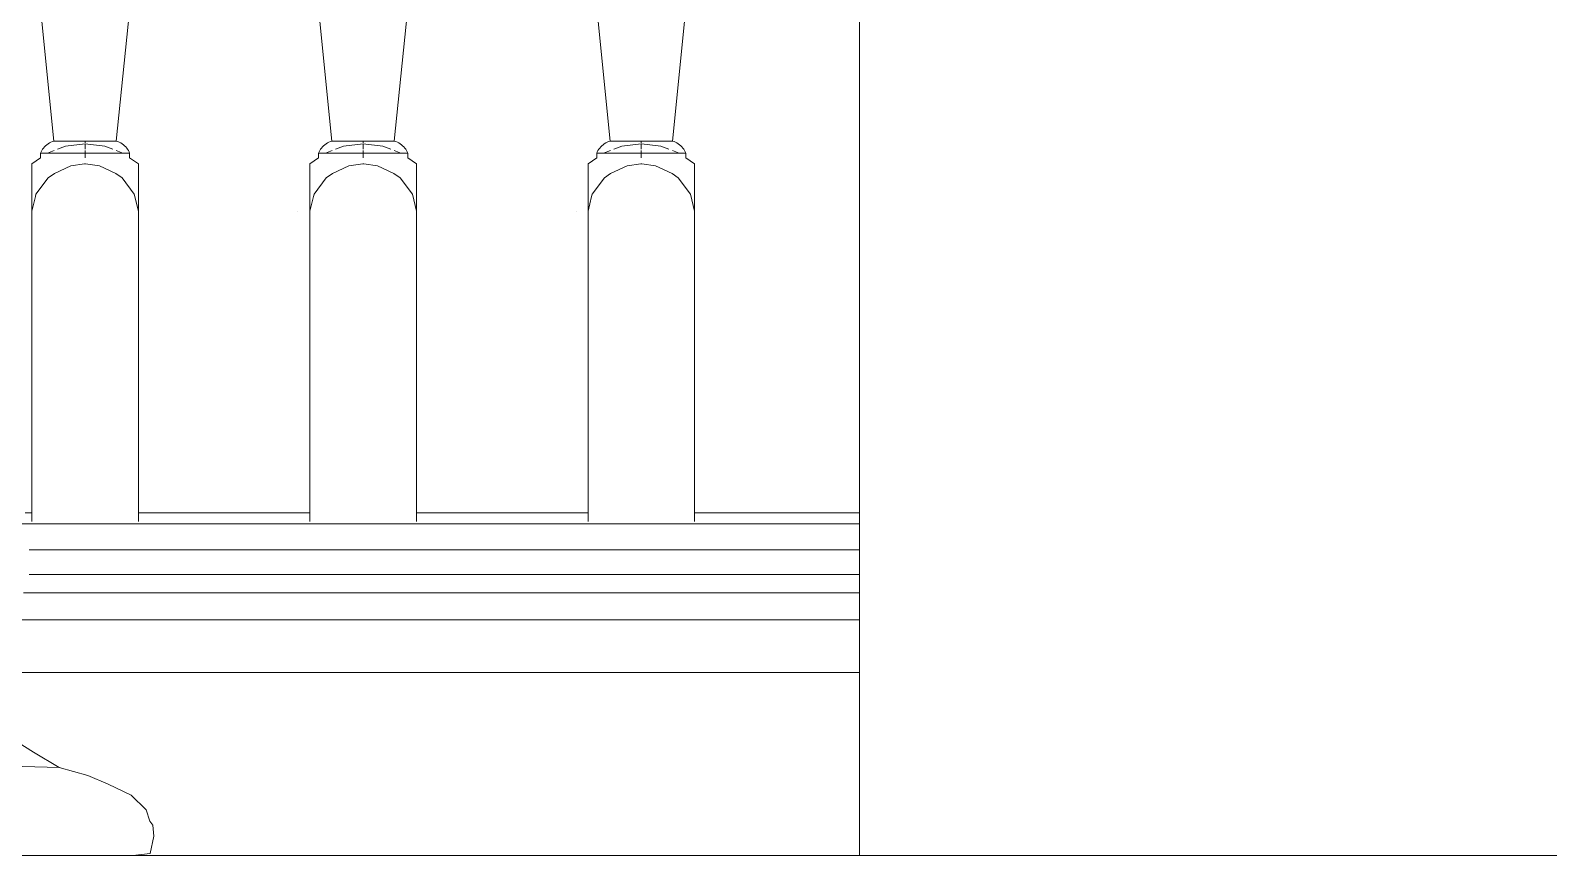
# Model space of a CAD drawing. Header units: inches. Extents: x 16.2 to 49.2, y 7.1 to 20.7.
# Drawn here: x 39.271 to 40.248, y 15.5 to 16.032 of the extents above; entities that cross this region are included whole.
import ezdxf

# ---------------------------------------------------------------- set-up
doc = ezdxf.new("R2010")
doc.units = ezdxf.units.IN
doc.header["$MEASUREMENT"] = 0
doc.layers.add('0inne_gulv', color=252, linetype='Continuous', lineweight=13)

# ---------------------------------------------------------------- blocks, each defined once
blk = doc.blocks.new('DEREK SMALL HOUSE rs')
for p, q in [((-6.36657, -1.18567), (-6.36657, -1.89549)), ((-6.88544, -1.65628), (-6.89797, -1.53227)), ((-6.8453, -1.65628), (-6.83277, -1.53227)), ((-6.70634, -1.65628), (-6.71888, -1.53227)), ((-6.66621, -1.65628), (-6.65368, -1.53227)), ((-6.52719, -1.65628), (-6.53973, -1.53227)), ((-6.48706, -1.65628), (-6.47453, -1.53227)), ((-6.89328, -1.66238), (-6.89276, -1.66155)), ((-6.89276, -1.66155), (-6.89218, -1.66075)), ((-6.89218, -1.66075), (-6.89152, -1.66)), ((-6.89152, -1.66), (-6.89081, -1.65929)), ((-6.89081, -1.65929), (-6.89003, -1.65864)), ((-6.89003, -1.65864), (-6.8892, -1.65804)), ((-6.8892, -1.65804), (-6.88832, -1.6575)), ((-6.88832, -1.6575), (-6.8874, -1.65703)), ((-6.8874, -1.65703), (-6.88643, -1.65662)), ((-6.88643, -1.65662), (-6.88544, -1.65628)), ((-6.88544, -1.65628), (-6.8453, -1.65628)), ((-6.87794, -1.65963), (-6.88309, -1.66155)), ((-6.86538, -1.65814), (-6.87794, -1.65963)), ((-6.86537, -1.65628), (-6.86537, -1.6575)), ((-6.86537, -1.65628), (-6.86537, -1.6575)), ((-6.86537, -1.65804), (-6.86537, -1.65814)), ((-6.86537, -1.65804), (-6.86537, -1.65814)), ((-6.86537, -1.65814), (-6.86537, -1.66155)), ((-6.86537, -1.65814), (-6.86537, -1.66155)), ((-6.85273, -1.65963), (-6.8653, -1.65814)), ((-6.84759, -1.66155), (-6.85273, -1.65963)), ((-6.84431, -1.65662), (-6.8453, -1.65628)), ((-6.84335, -1.65703), (-6.84431, -1.65662)), ((-6.84242, -1.6575), (-6.84335, -1.65703)), ((-6.84154, -1.65804), (-6.84242, -1.6575)), ((-6.84071, -1.65864), (-6.84154, -1.65804)), ((-6.83994, -1.65929), (-6.84071, -1.65864)), ((-6.83922, -1.66), (-6.83994, -1.65929)), ((-6.83857, -1.66075), (-6.83922, -1.66)), ((-6.83798, -1.66155), (-6.83857, -1.66075)), ((-6.83746, -1.66238), (-6.83798, -1.66155)), ((-6.71418, -1.66238), (-6.71367, -1.66155)), ((-6.71367, -1.66155), (-6.71308, -1.66075)), ((-6.71308, -1.66075), (-6.71243, -1.66)), ((-6.71243, -1.66), (-6.71171, -1.65929)), ((-6.71171, -1.65929), (-6.71093, -1.65864)), ((-6.71093, -1.65864), (-6.7101, -1.65804)), ((-6.7101, -1.65804), (-6.70922, -1.6575)), ((-6.70922, -1.6575), (-6.7083, -1.65703)), ((-6.7083, -1.65703), (-6.70734, -1.65662)), ((-6.70734, -1.65662), (-6.70634, -1.65628)), ((-6.70634, -1.65628), (-6.66621, -1.65628)), ((-6.69885, -1.65963), (-6.70399, -1.66155)), ((-6.68628, -1.65814), (-6.69885, -1.65963)), ((-6.68628, -1.65628), (-6.68628, -1.6575)), ((-6.68628, -1.65628), (-6.68628, -1.6575)), ((-6.68628, -1.65804), (-6.68628, -1.65814)), ((-6.68628, -1.65804), (-6.68628, -1.65814)), ((-6.68628, -1.65814), (-6.68628, -1.66155)), ((-6.68628, -1.65814), (-6.68628, -1.66155)), ((-6.67364, -1.65963), (-6.6862, -1.65814)), ((-6.66849, -1.66155), (-6.67364, -1.65963)), ((-6.66521, -1.65662), (-6.66621, -1.65628)), ((-6.66425, -1.65703), (-6.66521, -1.65662)), ((-6.66333, -1.6575), (-6.66425, -1.65703)), ((-6.66245, -1.65804), (-6.66333, -1.6575)), ((-6.66162, -1.65864), (-6.66245, -1.65804)), ((-6.66084, -1.65929), (-6.66162, -1.65864)), ((-6.66013, -1.66), (-6.66084, -1.65929)), ((-6.65947, -1.66075), (-6.66013, -1.66)), ((-6.65889, -1.66155), (-6.65947, -1.66075)), ((-6.65837, -1.66238), (-6.65889, -1.66155)), ((-6.53503, -1.66238), (-6.53452, -1.66155)), ((-6.53452, -1.66155), (-6.53393, -1.66075)), ((-6.53393, -1.66075), (-6.53328, -1.66)), ((-6.53328, -1.66), (-6.53256, -1.65929)), ((-6.53256, -1.65929), (-6.53178, -1.65864)), ((-6.53178, -1.65864), (-6.53095, -1.65804)), ((-6.53095, -1.65804), (-6.53007, -1.6575)), ((-6.53007, -1.6575), (-6.52915, -1.65703)), ((-6.52915, -1.65703), (-6.52819, -1.65662)), ((-6.52819, -1.65662), (-6.52719, -1.65628)), ((-6.52719, -1.65628), (-6.48706, -1.65628)), ((-6.5197, -1.65963), (-6.52484, -1.66155)), ((-6.50713, -1.65814), (-6.5197, -1.65963)), ((-6.50713, -1.65628), (-6.50713, -1.6575)), ((-6.50713, -1.65628), (-6.50713, -1.6575)), ((-6.50713, -1.65804), (-6.50713, -1.65814)), ((-6.50713, -1.65804), (-6.50713, -1.65814)), ((-6.50713, -1.65814), (-6.50713, -1.66155)), ((-6.50713, -1.65814), (-6.50713, -1.66155)), ((-6.49449, -1.65963), (-6.50705, -1.65814)), ((-6.48934, -1.66155), (-6.49449, -1.65963)), ((-6.48606, -1.65662), (-6.48706, -1.65628)), ((-6.4851, -1.65703), (-6.48606, -1.65662)), ((-6.48418, -1.6575), (-6.4851, -1.65703)), ((-6.4833, -1.65804), (-6.48418, -1.6575)), ((-6.48247, -1.65864), (-6.4833, -1.65804)), ((-6.48169, -1.65929), (-6.48247, -1.65864)), ((-6.48097, -1.66), (-6.48169, -1.65929)), ((-6.48032, -1.66075), (-6.48097, -1.66)), ((-6.47973, -1.66155), (-6.48032, -1.66075)), ((-6.47922, -1.66238), (-6.47973, -1.66155)), ((-6.89965, -1.67089), (-6.8997, -1.67093)), ((-6.89965, -1.67089), (-6.8997, -1.67093)), ((-6.89408, -1.66705), (-6.89965, -1.67089)), ((-6.89965, -1.67089), (-6.89965, -1.70135)), ((-6.89408, -1.66415), (-6.89372, -1.66325)), ((-6.89408, -1.66705), (-6.89408, -1.66415)), ((-6.89408, -1.66415), (-6.88988, -1.66415)), ((-6.89372, -1.66325), (-6.89328, -1.66238)), ((-6.88965, -1.66399), (-6.88988, -1.66415)), ((-6.86537, -1.66415), (-6.88988, -1.66415)), ((-6.88533, -1.66238), (-6.88965, -1.66399)), ((-6.87453, -1.6723), (-6.86564, -1.67093)), ((-6.86534, -1.6709), (-6.86564, -1.67093)), ((-6.86537, -1.66238), (-6.86537, -1.66399)), ((-6.86537, -1.66238), (-6.86537, -1.66399)), ((-6.86537, -1.66702), (-6.86537, -1.66415)), ((-6.8408, -1.66415), (-6.86537, -1.66415)), ((-6.86534, -1.6709), (-6.86503, -1.67093)), ((-6.86534, -1.6709), (-6.86534, -1.67093)), ((-6.86503, -1.67093), (-6.85614, -1.6723)), ((-6.84102, -1.66399), (-6.84534, -1.66238)), ((-6.8408, -1.66415), (-6.84102, -1.66399)), ((-6.83666, -1.66415), (-6.8408, -1.66415)), ((-6.83702, -1.66325), (-6.83746, -1.66238)), ((-6.83666, -1.66415), (-6.83702, -1.66325)), ((-6.83666, -1.667), (-6.83666, -1.66415)), ((-6.83104, -1.67089), (-6.83666, -1.667)), ((-6.83104, -1.67089), (-6.83104, -1.70144)), ((-6.83097, -1.67093), (-6.83104, -1.67089)), ((-6.83097, -1.67093), (-6.83104, -1.67089)), ((-6.72055, -1.67089), (-6.7206, -1.67093)), ((-6.72055, -1.67089), (-6.7206, -1.67093)), ((-6.71499, -1.66705), (-6.72055, -1.67089)), ((-6.72055, -1.67089), (-6.72055, -1.70135)), ((-6.71499, -1.66415), (-6.71462, -1.66325)), ((-6.71499, -1.66705), (-6.71499, -1.66415)), ((-6.71499, -1.66415), (-6.71078, -1.66415)), ((-6.71462, -1.66325), (-6.71418, -1.66238)), ((-6.71055, -1.66399), (-6.71078, -1.66415)), ((-6.68628, -1.66415), (-6.71078, -1.66415)), ((-6.70623, -1.66238), (-6.71055, -1.66399)), ((-6.69544, -1.6723), (-6.68654, -1.67093)), ((-6.68624, -1.6709), (-6.68654, -1.67093)), ((-6.68628, -1.66238), (-6.68628, -1.66399)), ((-6.68628, -1.66238), (-6.68628, -1.66399)), ((-6.68628, -1.66702), (-6.68628, -1.66415)), ((-6.6617, -1.66415), (-6.68628, -1.66415)), ((-6.68624, -1.6709), (-6.68594, -1.67093)), ((-6.68624, -1.6709), (-6.68624, -1.67093)), ((-6.68594, -1.67093), (-6.67705, -1.6723)), ((-6.66193, -1.66399), (-6.66625, -1.66238)), ((-6.6617, -1.66415), (-6.66193, -1.66399)), ((-6.65756, -1.66415), (-6.6617, -1.66415)), ((-6.65793, -1.66325), (-6.65837, -1.66238)), ((-6.65756, -1.66415), (-6.65793, -1.66325)), ((-6.65757, -1.667), (-6.65756, -1.66415)), ((-6.65194, -1.67089), (-6.65757, -1.667)), ((-6.65194, -1.67089), (-6.65194, -1.70144)), ((-6.65188, -1.67093), (-6.65194, -1.67089)), ((-6.65188, -1.67093), (-6.65194, -1.67089)), ((-6.5414, -1.67089), (-6.54145, -1.67093)), ((-6.5414, -1.67089), (-6.54145, -1.67093)), ((-6.53584, -1.66705), (-6.5414, -1.67089)), ((-6.5414, -1.67089), (-6.5414, -1.70135)), ((-6.53584, -1.66415), (-6.53547, -1.66325)), ((-6.53584, -1.66705), (-6.53584, -1.66415)), ((-6.53584, -1.66415), (-6.53163, -1.66415)), ((-6.53547, -1.66325), (-6.53503, -1.66238)), ((-6.5314, -1.66399), (-6.53163, -1.66415)), ((-6.50713, -1.66415), (-6.53163, -1.66415)), ((-6.52708, -1.66238), (-6.5314, -1.66399)), ((-6.51629, -1.6723), (-6.50739, -1.67093)), ((-6.50709, -1.6709), (-6.50739, -1.67093)), ((-6.50713, -1.66238), (-6.50713, -1.66399)), ((-6.50713, -1.66238), (-6.50713, -1.66399)), ((-6.50713, -1.66702), (-6.50713, -1.66415)), ((-6.48255, -1.66415), (-6.50713, -1.66415)), ((-6.50709, -1.6709), (-6.50679, -1.67093)), ((-6.50709, -1.6709), (-6.50709, -1.67093)), ((-6.50679, -1.67093), (-6.49789, -1.6723)), ((-6.48278, -1.66399), (-6.4871, -1.66238)), ((-6.48255, -1.66415), (-6.48278, -1.66399)), ((-6.47841, -1.66415), (-6.48255, -1.66415)), ((-6.47878, -1.66325), (-6.47922, -1.66238)), ((-6.47841, -1.66415), (-6.47878, -1.66325)), ((-6.47842, -1.667), (-6.47841, -1.66415)), ((-6.47279, -1.67089), (-6.47842, -1.667)), ((-6.47279, -1.67089), (-6.47279, -1.70144)), ((-6.47273, -1.67093), (-6.47279, -1.67089)), ((-6.47273, -1.67093), (-6.47279, -1.67089)), ((-6.89701, -1.69048), (-6.88912, -1.67996)), ((-6.88515, -1.67711), (-6.88912, -1.67996)), ((-6.88515, -1.67711), (-6.87453, -1.6723)), ((-6.84552, -1.67711), (-6.85614, -1.6723)), ((-6.84155, -1.67996), (-6.84552, -1.67711)), ((-6.83366, -1.69048), (-6.84155, -1.67996)), ((-6.71791, -1.69048), (-6.71003, -1.67996)), ((-6.70606, -1.67711), (-6.71003, -1.67996)), ((-6.70606, -1.67711), (-6.69544, -1.6723)), ((-6.66643, -1.67711), (-6.67705, -1.6723)), ((-6.66245, -1.67996), (-6.66643, -1.67711)), ((-6.65457, -1.69048), (-6.66245, -1.67996)), ((-6.53876, -1.69048), (-6.53088, -1.67996)), ((-6.52691, -1.67711), (-6.53088, -1.67996)), ((-6.52691, -1.67711), (-6.51629, -1.6723)), ((-6.48727, -1.67711), (-6.49789, -1.6723)), ((-6.4833, -1.67996), (-6.48727, -1.67711)), ((-6.47542, -1.69048), (-6.4833, -1.67996)), ((-6.89965, -1.68757), (-6.8997, -1.68757)), ((-6.89965, -1.68757), (-6.8997, -1.68757)), ((-6.89735, -1.69194), (-6.89701, -1.69048)), ((-6.83366, -1.69048), (-6.83104, -1.70144)), ((-6.72055, -1.68757), (-6.72061, -1.68757)), ((-6.72055, -1.68757), (-6.72061, -1.68757)), ((-6.71826, -1.69194), (-6.71791, -1.69048)), ((-6.65457, -1.69048), (-6.65194, -1.70144)), ((-6.5414, -1.68757), (-6.54146, -1.68757)), ((-6.5414, -1.68757), (-6.54146, -1.68757)), ((-6.53911, -1.69194), (-6.53876, -1.69048)), ((-6.47542, -1.69048), (-6.47279, -1.70144)), ((-6.89965, -1.70135), (-6.89735, -1.69194)), ((-6.89965, -1.70144), (-6.89965, -1.70135)), ((-6.72055, -1.70135), (-6.71826, -1.69194)), ((-6.72055, -1.70135), (-6.72055, -1.70144)), ((-6.5414, -1.70135), (-6.53911, -1.69194)), ((-6.5414, -1.70144), (-6.5414, -1.70135)), ((-6.8997, -1.70173), (-6.89965, -1.70173)), ((-6.8997, -1.70173), (-6.8997, -1.89549)), ((-6.8997, -1.70173), (-6.89965, -1.70173)), ((-6.8997, -1.70173), (-6.8997, -1.89549)), ((-6.89967, -1.70173), (-6.8997, -1.70173)), ((-6.8997, -1.70173), (-6.89965, -1.70173)), ((-6.8997, -1.70173), (-6.8997, -1.90122)), ((-6.89967, -1.70173), (-6.8997, -1.70173)), ((-6.89965, -1.70144), (-6.89965, -1.70149)), ((-6.89965, -1.70154), (-6.89965, -1.70149)), ((-6.89965, -1.70149), (-6.89965, -1.70156)), ((-6.89965, -1.70149), (-6.89965, -1.70156)), ((-6.89963, -1.70166), (-6.89965, -1.70154)), ((-6.89965, -1.70156), (-6.89965, -1.70173)), ((-6.89965, -1.70156), (-6.89965, -1.70173)), ((-6.89965, -1.70173), (-6.89963, -1.70166)), ((-6.89965, -1.70169), (-6.89963, -1.70166)), ((-6.89965, -1.70169), (-6.89965, -1.70173)), ((-6.89965, -1.70173), (-6.89965, -1.89549)), ((-6.83104, -1.70144), (-6.83104, -1.89549)), ((-6.72829, -1.70173), (-6.72832, -1.70173)), ((-6.72829, -1.70173), (-6.72832, -1.70173)), ((-6.72061, -1.70173), (-6.72055, -1.70173)), ((-6.72061, -1.70173), (-6.72061, -1.89549)), ((-6.72061, -1.70173), (-6.72055, -1.70173)), ((-6.72061, -1.70173), (-6.72061, -1.89549)), ((-6.72058, -1.70173), (-6.72061, -1.70173)), ((-6.72061, -1.70173), (-6.72055, -1.70173)), ((-6.72061, -1.70173), (-6.72061, -1.90122)), ((-6.72058, -1.70173), (-6.72061, -1.70173)), ((-6.72055, -1.70144), (-6.72055, -1.70149)), ((-6.72055, -1.70154), (-6.72055, -1.70149)), ((-6.72055, -1.70149), (-6.72055, -1.70156)), ((-6.72055, -1.70149), (-6.72055, -1.70156)), ((-6.72054, -1.70166), (-6.72055, -1.70154)), ((-6.72055, -1.70156), (-6.72055, -1.70173)), ((-6.72055, -1.70156), (-6.72055, -1.70173)), ((-6.72055, -1.70173), (-6.72054, -1.70166)), ((-6.72055, -1.70169), (-6.72054, -1.70166)), ((-6.72055, -1.70169), (-6.72055, -1.70173)), ((-6.72055, -1.70173), (-6.72055, -1.89549)), ((-6.65194, -1.70144), (-6.65194, -1.89549)), ((-6.54914, -1.70173), (-6.54917, -1.70173)), ((-6.54914, -1.70173), (-6.54917, -1.70173)), ((-6.54146, -1.70173), (-6.5414, -1.70173)), ((-6.54146, -1.70173), (-6.54146, -1.89549)), ((-6.54146, -1.70173), (-6.5414, -1.70173)), ((-6.54146, -1.70173), (-6.54146, -1.89549)), ((-6.54143, -1.70173), (-6.54146, -1.70173)), ((-6.54146, -1.70173), (-6.5414, -1.70173)), ((-6.54146, -1.70173), (-6.54146, -1.90122)), ((-6.54143, -1.70173), (-6.54146, -1.70173)), ((-6.5414, -1.70144), (-6.5414, -1.70149)), ((-6.5414, -1.70154), (-6.5414, -1.70149)), ((-6.5414, -1.70149), (-6.5414, -1.70156)), ((-6.5414, -1.70149), (-6.5414, -1.70156)), ((-6.54139, -1.70166), (-6.5414, -1.70154)), ((-6.5414, -1.70156), (-6.5414, -1.70173)), ((-6.5414, -1.70156), (-6.5414, -1.70173)), ((-6.5414, -1.70173), (-6.54139, -1.70166)), ((-6.5414, -1.70169), (-6.54139, -1.70166)), ((-6.5414, -1.70169), (-6.5414, -1.70173)), ((-6.5414, -1.70173), (-6.5414, -1.89549)), ((-6.47279, -1.70144), (-6.47279, -1.89549)), ((-6.8997, -1.89549), (-6.9039, -1.89549)), ((-6.89965, -1.89549), (-6.8997, -1.89549)), ((-6.89965, -1.89549), (-6.89965, -1.90122)), ((-6.72061, -1.89549), (-6.83104, -1.89549)), ((-6.83104, -1.89549), (-6.83104, -1.90122)), ((-6.72055, -1.89549), (-6.72061, -1.89549)), ((-6.72055, -1.89549), (-6.72055, -1.90122)), ((-6.54146, -1.89549), (-6.65194, -1.89549)), ((-6.65194, -1.89549), (-6.65194, -1.90122)), ((-6.5414, -1.89549), (-6.54146, -1.89549)), ((-6.5414, -1.89549), (-6.5414, -1.90122)), ((-6.36657, -1.89549), (-6.47279, -1.89549)), ((-6.47279, -1.89549), (-6.47279, -1.90122)), ((-6.36657, -1.9027), (-6.36657, -1.89549)), ((-6.36657, -1.9027), (-7.40157, -1.9027)), ((-6.36657, -1.91941), (-6.36657, -1.9027)), ((-6.36657, -1.91941), (-6.90136, -1.91941)), ((-6.36657, -1.93539), (-6.36657, -1.91941)), ((-6.36657, -1.93539), (-6.90136, -1.93539)), ((-6.36657, -1.94708), (-6.36657, -1.93539)), ((-6.36657, -1.94708), (-6.90502, -1.94708)), ((-6.36657, -1.94708), (-6.36657, -1.96452)), ((-6.36657, -1.96452), (-6.91089, -1.96452)), ((-6.36657, -1.99841), (-6.36657, -1.96452)), ((-6.36657, -1.99841), (-6.9175, -1.99841)), ((-6.36657, -1.99841), (-6.36657, -2.11627)), ((-6.91019, -2.04242), (-6.89867, -2.04961)), ((-6.89867, -2.04961), (-6.882, -2.05958)), ((-6.882, -2.05958), (-6.94175, -2.05788)), ((-6.86363, -2.06472), (-6.882, -2.05958)), ((-6.85039, -2.07018), (-6.86363, -2.06472)), ((-6.83574, -2.07733), (-6.85039, -2.07018)), ((-6.82612, -2.0867), (-6.83574, -2.07733)), ((-6.82365, -2.09404), (-6.82612, -2.0867)), ((-6.82181, -2.09662), (-6.82365, -2.09404)), ((-6.8211, -2.10369), (-6.82181, -2.09662)), ((-6.82344, -2.11482), (-6.8211, -2.10369)), ((-7.76657, -2.11627), (-6.36657, -2.11627)), ((-6.83467, -2.11627), (-6.98773, -2.11627)), ((-6.83467, -2.11627), (-6.82344, -2.11482)), ((-6.36657, -2.11627), (-6.83467, -2.11627)), ((-6.36657, -2.11627), (-6.83467, -2.11627)), ((-6.36657, -2.11627), (-6.83467, -2.11627)), ((-6.36657, -2.11627), (1.92646, -2.11627))]:
    blk.add_line(p, q)

msp = doc.modelspace()

# ---------------------------------------------------------------- block references
at = {"layer": '0inne_gulv'}
msp.add_blockref('DEREK SMALL HOUSE rs', (46.17117, 17.61672), dxfattribs=at)

doc.saveas('drawing.dxf')
